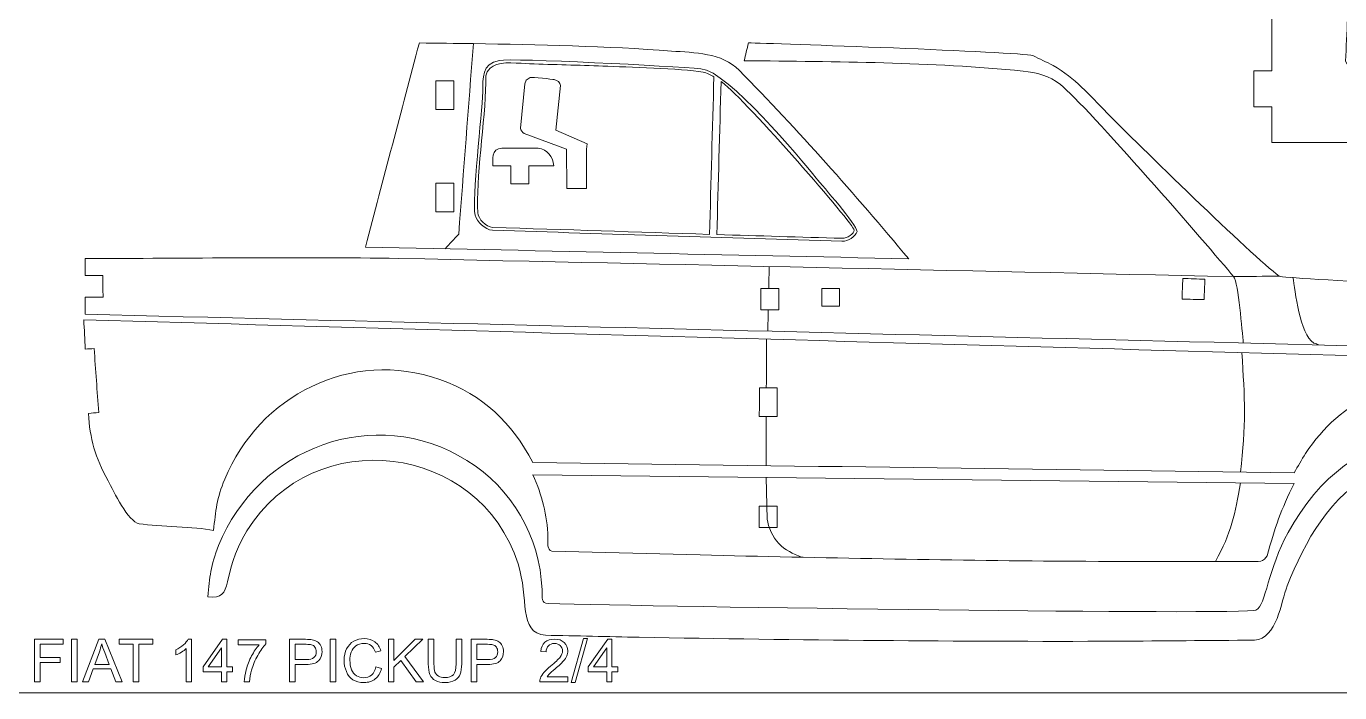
# Model space of a CAD drawing. Header units: centimetres. Extents: x 23.4 to 81.4, y 23.1 to 61.1.
# Drawn here: x 52.49 to 71.22, y 23.09 to 32.59 of the extents above; entities that cross this region are included whole.
import ezdxf

# ---------------------------------------------------------------- set-up
doc = ezdxf.new("R2010")
doc.units = ezdxf.units.CM
doc.header["$MEASUREMENT"] = 0
doc.layers.add('Camada 1', color=7, linetype='Continuous')

msp = doc.modelspace()

# ---------------------------------------------------------------- linework, layer by layer
at = {"layer": 'Camada 1', "color": 114, "lineweight": 9}
for points, knots in [([(71.43126, 34.84797), (71.51615, 34.84398), (71.60105, 34.84), (71.68594, 34.836), (71.68594, 34.836), (71.67956, 34.70018), (71.67317, 34.56434), (71.66679, 34.42851), (71.66679, 34.42851), (71.58189, 34.43251), (71.49701, 34.43649), (71.41211, 34.44048), (71.41211, 34.44048), (71.39126, 33.99703), (71.37042, 33.55359), (71.34958, 33.11014), (71.34958, 33.11014), (71.43447, 33.10615), (71.51937, 33.10216), (71.60425, 33.09817), (71.60425, 33.09817), (71.59787, 32.96235), (71.59149, 32.82651), (71.5851, 32.69068), (71.5851, 32.69068), (71.50021, 32.69468), (71.41531, 32.69866), (71.33042, 32.70265), (71.33042, 32.70265), (71.32092, 32.50056), (71.31143, 32.29848), (71.30192, 32.0964), (71.30192, 32.0964), (71.35596, 32.01322), (71.40999, 31.93004), (71.46402, 31.84687), (71.46402, 31.84687), (71.64021, 31.7918), (71.81639, 31.73674), (71.99258, 31.68167), (71.99258, 31.68167), (72.01784, 31.76282), (72.0431, 31.84397), (72.06836, 31.92512), (72.06836, 31.92512), (72.19819, 31.8847), (72.32803, 31.84428), (72.45786, 31.80386), (72.45786, 31.80386), (72.4326, 31.72272), (72.40733, 31.64157), (72.38208, 31.56042), (72.38208, 31.56042), (72.55735, 31.50586), (72.73263, 31.4513), (72.9079, 31.39674), (72.9079, 31.39674), (72.93316, 31.47789), (72.95842, 31.55903), (72.98369, 31.64018), (72.98369, 31.64018), (73.11352, 31.59976), (73.24335, 31.55934), (73.37318, 31.51892), (73.37318, 31.51892), (73.34793, 31.43777), (73.32266, 31.35664), (73.2974, 31.27549), (73.2974, 31.27549), (73.43816, 31.23094), (73.57891, 31.18638), (73.71966, 31.14183), (73.71966, 31.14183), (73.69836, 31.07368), (73.67117, 31.00886), (73.67117, 30.93723), (73.67117, 30.93723), (72.5308, 30.93727), (71.39043, 30.9373), (70.25005, 30.93734), (70.25005, 30.93734), (70.25005, 31.10731), (70.25006, 31.27728), (70.25006, 31.44726), (70.25006, 31.44726), (70.16507, 31.44726), (70.0801, 31.44727), (69.99511, 31.44727), (69.99511, 31.44727), (69.99512, 31.61724), (69.99512, 31.78721), (69.99513, 31.95719), (69.99513, 31.95719), (70.08011, 31.95719), (70.16509, 31.95718), (70.25008, 31.95718), (70.25008, 31.95718), (70.25011, 32.67825), (70.25013, 33.39932), (70.25015, 34.12039), (70.25015, 34.12039), (70.16516, 34.12039), (70.08018, 34.1204), (69.99519, 34.1204), (69.99519, 34.1204), (69.9952, 34.29037), (69.9952, 34.46034), (69.99521, 34.63032), (69.99521, 34.63032), (70.08019, 34.63032), (70.16517, 34.63031), (70.25016, 34.63031), (70.25016, 34.63031), (70.25017, 34.80028), (70.25017, 34.97026), (70.25018, 35.14024), (70.25018, 35.14024), (70.64845, 35.14023), (71.04673, 35.14021), (71.445, 35.1402), (71.445, 35.1402), (71.44042, 35.04279), (71.43584, 34.94538), (71.43126, 34.84797)], [0, 0, 0, 0, 0.03125, 0.03125, 0.03125, 0.03125, 0.0625, 0.0625, 0.0625, 0.0625, 0.09375, 0.09375, 0.09375, 0.09375, 0.125, 0.125, 0.125, 0.125, 0.15625, 0.15625, 0.15625, 0.15625, 0.1875, 0.1875, 0.1875, 0.1875, 0.21875, 0.21875, 0.21875, 0.21875, 0.25, 0.25, 0.25, 0.25, 0.28125, 0.28125, 0.28125, 0.28125, 0.3125, 0.3125, 0.3125, 0.3125, 0.34375, 0.34375, 0.34375, 0.34375, 0.375, 0.375, 0.375, 0.375, 0.40625, 0.40625, 0.40625, 0.40625, 0.4375, 0.4375, 0.4375, 0.4375, 0.46875, 0.46875, 0.46875, 0.46875, 0.5, 0.5, 0.5, 0.5, 0.53125, 0.53125, 0.53125, 0.53125, 0.5625, 0.5625, 0.5625, 0.5625, 0.59375, 0.59375, 0.59375, 0.59375, 0.625, 0.625, 0.625, 0.625, 0.65625, 0.65625, 0.65625, 0.65625, 0.6875, 0.6875, 0.6875, 0.6875, 0.71875, 0.71875, 0.71875, 0.71875, 0.75, 0.75, 0.75, 0.75, 0.78125, 0.78125, 0.78125, 0.78125, 0.8125, 0.8125, 0.8125, 0.8125, 0.84375, 0.84375, 0.84375, 0.84375, 0.875, 0.875, 0.875, 0.875, 0.90625, 0.90625, 0.90625, 0.90625, 0.9375, 0.9375, 0.9375, 0.9375, 1, 1, 1, 1]), ([(53.33026, 29.03982), (53.33024, 29.12119), (53.33021, 29.20254), (53.33018, 29.2839), (53.33018, 29.2839), (54.77373, 29.28517), (56.37628, 29.30873), (57.8001, 29.28552), (57.8001, 29.28552), (61.76885, 29.19899), (65.7376, 29.11245), (69.70635, 29.02592), (69.70635, 29.02592), (69.33696, 29.46811), (67.62833, 31.44201), (67.2354, 31.76459), (67.2354, 31.76459), (67.08745, 31.88605), (66.8914, 31.93705), (66.70447, 31.95575), (66.70447, 31.95575), (65.3906, 32.0872), (64.04513, 32.08738), (62.72928, 32.10389), (62.72928, 32.10389), (62.74852, 32.18826), (62.76776, 32.27263), (62.78699, 32.35699), (62.78699, 32.35699), (63.10293, 32.35181), (66.63591, 32.23097), (66.84354, 32.176), (66.84354, 32.176), (66.93963, 32.12934), (67.0357, 32.08269), (67.13179, 32.03603), (67.13179, 32.03603), (67.45668, 31.84876), (67.63665, 31.62814), (67.90357, 31.35706), (67.90357, 31.35706), (68.318, 30.93615), (69.96982, 29.32074), (70.354, 29.03261), (70.354, 29.03261), (70.40513, 28.99426), (73.78801, 28.84244), (74.42478, 28.80698), (74.42478, 28.80698), (74.64291, 28.79484), (75.53873, 28.7097), (75.67893, 28.54533), (75.67893, 28.54533), (75.79036, 28.41468), (75.7318, 28.09857), (75.72579, 27.93265), (75.72579, 27.93265), (68.26068, 28.11836), (60.79557, 28.30406), (53.33046, 28.48978), (53.33046, 28.48978), (53.33043, 28.57114), (53.33041, 28.6525), (53.33038, 28.73386), (53.33038, 28.73386), (53.41537, 28.73389), (53.50035, 28.73392), (53.58534, 28.73395), (53.58534, 28.73395), (53.58531, 28.83594), (53.58527, 28.93792), (53.58524, 29.03991), (53.58524, 29.03991), (53.50025, 29.03989), (53.41525, 29.03985), (53.33026, 29.03982)], [0, 0, 0, 0, 0.05, 0.05, 0.05, 0.05, 0.1, 0.1, 0.1, 0.1, 0.15, 0.15, 0.15, 0.15, 0.2, 0.2, 0.2, 0.2, 0.25, 0.25, 0.25, 0.25, 0.3, 0.3, 0.3, 0.3, 0.35, 0.35, 0.35, 0.35, 0.4, 0.4, 0.4, 0.4, 0.45, 0.45, 0.45, 0.45, 0.5, 0.5, 0.5, 0.5, 0.55, 0.55, 0.55, 0.55, 0.6, 0.6, 0.6, 0.6, 0.65, 0.65, 0.65, 0.65, 0.7, 0.7, 0.7, 0.7, 0.75, 0.75, 0.75, 0.75, 0.8, 0.8, 0.8, 0.8, 0.85, 0.85, 0.85, 0.85, 0.9, 0.9, 0.9, 0.9, 1, 1, 1, 1]), ([(58.86676, 32.34663), (59.78613, 32.33314), (60.77455, 32.31031), (61.6892, 32.24122), (61.6892, 32.24122), (62.02001, 32.21624), (62.40646, 32.21897), (62.65527, 31.96947), (62.65527, 31.96947), (63.49795, 31.11149), (64.30267, 30.20208), (65.07317, 29.27993), (65.07317, 29.27993), (62.4907, 29.33595), (59.90824, 29.39196), (57.32578, 29.44797), (57.32578, 29.44797), (57.58253, 30.41765), (57.83927, 31.38732), (58.09602, 32.35699), (58.09602, 32.35699), (58.35293, 32.35354), (58.60985, 32.35008), (58.86676, 32.34663)], [0, 0, 0, 0, 0.14285714, 0.14285714, 0.14285714, 0.14285714, 0.28571429, 0.28571429, 0.28571429, 0.28571429, 0.42857143, 0.42857143, 0.42857143, 0.42857143, 0.57142857, 0.57142857, 0.57142857, 0.57142857, 0.71428571, 0.71428571, 0.71428571, 0.71428571, 1, 1, 1, 1]), ([(60.71397, 32.02785), (61.06558, 32.00917), (61.81649, 31.99566), (62.14377, 31.94119), (62.14377, 31.94119), (62.19504, 31.92815), (62.25005, 31.89972), (62.29614, 31.87404), (62.29614, 31.87404), (62.27516, 31.1253), (62.25418, 30.37655), (62.2332, 29.62781), (62.2332, 29.62781), (61.20221, 29.66122), (60.17122, 29.69464), (59.14024, 29.72805), (59.14024, 29.72805), (59.04705, 29.73727), (58.93542, 29.84308), (58.92893, 29.93793), (58.92893, 29.93793), (58.89846, 30.38336), (59.03569, 31.27068), (59.04437, 31.7815), (59.04437, 31.7815), (59.04626, 31.89243), (59.02652, 31.94961), (59.14618, 32.02513), (59.14618, 32.02513), (59.26939, 32.10289), (59.5304, 32.06277), (59.66727, 32.0595), (59.66727, 32.0595), (60.01616, 32.04895), (60.36507, 32.0384), (60.71397, 32.02785)], [0, 0, 0, 0, 0.1, 0.1, 0.1, 0.1, 0.2, 0.2, 0.2, 0.2, 0.3, 0.3, 0.3, 0.3, 0.4, 0.4, 0.4, 0.4, 0.5, 0.5, 0.5, 0.5, 0.6, 0.6, 0.6, 0.6, 0.7, 0.7, 0.7, 0.7, 0.8, 0.8, 0.8, 0.8, 1, 1, 1, 1]), ([(62.4138, 31.79648), (62.76839, 31.52349), (64.29124, 29.77242), (64.2961, 29.68848), (64.2961, 29.68848), (64.29908, 29.63696), (64.19519, 29.57154), (64.12313, 29.57214), (64.12313, 29.57214), (63.52782, 29.58968), (62.9325, 29.60721), (62.33718, 29.62474), (62.33718, 29.62474), (62.35757, 30.35249), (62.37796, 31.08022), (62.39835, 31.80797), (62.39835, 31.80797), (62.4035, 31.80414), (62.40865, 31.80031), (62.4138, 31.79648)], [0, 0, 0, 0, 0.16666667, 0.16666667, 0.16666667, 0.16666667, 0.33333333, 0.33333333, 0.33333333, 0.33333333, 0.5, 0.5, 0.5, 0.5, 0.66666667, 0.66666667, 0.66666667, 0.66666667, 1, 1, 1, 1]), ([(74.00019, 27.04213), (73.67344, 27.2891), (73.36721, 27.46647), (72.95182, 27.52214), (72.95182, 27.52214), (72.03605, 27.64486), (71.2362, 27.26873), (70.73057, 26.50426), (70.73057, 26.50426), (70.67662, 26.41273), (70.62267, 26.32121), (70.56871, 26.22968), (70.56871, 26.22968), (66.95089, 26.27864), (63.33306, 26.32759), (59.71522, 26.37656), (59.71522, 26.37656), (59.40506, 26.94975), (59.01493, 27.33674), (58.38954, 27.55836), (58.38954, 27.55836), (57.12501, 28.00647), (55.80843, 27.32629), (55.32055, 26.13747), (55.32055, 26.13747), (55.21036, 25.86899), (55.19, 25.68589), (55.16258, 25.40626), (55.16258, 25.40626), (54.88299, 25.46748), (54.40366, 25.45373), (54.10089, 25.50392), (54.10089, 25.50392), (53.94323, 25.53006), (53.74068, 25.96408), (53.65696, 26.11659), (53.65696, 26.11659), (53.4741, 26.44966), (53.39656, 26.71527), (53.37845, 27.07669), (53.37845, 27.07669), (53.42686, 27.08023), (53.47528, 27.08377), (53.5237, 27.0873), (53.5237, 27.0873), (53.50199, 27.39182), (53.48028, 27.69634), (53.45857, 28.00086), (53.45857, 28.00086), (53.41656, 27.99796), (53.37455, 27.99505), (53.33254, 27.99216), (53.33254, 27.99216), (53.32556, 28.13145), (53.31857, 28.27074), (53.31159, 28.41003), (53.31159, 28.41003), (60.7757, 28.19884), (68.23982, 27.98764), (75.70392, 27.77646), (75.70392, 27.77646), (75.69267, 27.49353), (75.68905, 26.82384), (75.65274, 26.58582), (75.65274, 26.58582), (75.62986, 26.43586), (75.51833, 25.86789), (75.44178, 25.74834), (75.44178, 25.74834), (75.26104, 25.52844), (75.08029, 25.30856), (74.89955, 25.08867), (74.89955, 25.08867), (74.81723, 25.08892), (74.7349, 25.08918), (74.65259, 25.08943), (74.65259, 25.08943), (74.67766, 25.47978), (74.733, 25.74256), (74.62123, 26.09562), (74.62123, 26.09562), (74.49775, 26.48566), (74.28429, 26.75832), (74.00019, 27.04213)], [0, 0, 0, 0, 0.04545455, 0.04545455, 0.04545455, 0.04545455, 0.09090909, 0.09090909, 0.09090909, 0.09090909, 0.13636364, 0.13636364, 0.13636364, 0.13636364, 0.18181818, 0.18181818, 0.18181818, 0.18181818, 0.22727273, 0.22727273, 0.22727273, 0.22727273, 0.27272727, 0.27272727, 0.27272727, 0.27272727, 0.31818182, 0.31818182, 0.31818182, 0.31818182, 0.36363636, 0.36363636, 0.36363636, 0.36363636, 0.40909091, 0.40909091, 0.40909091, 0.40909091, 0.45454545, 0.45454545, 0.45454545, 0.45454545, 0.5, 0.5, 0.5, 0.5, 0.54545455, 0.54545455, 0.54545455, 0.54545455, 0.59090909, 0.59090909, 0.59090909, 0.59090909, 0.63636364, 0.63636364, 0.63636364, 0.63636364, 0.68181818, 0.68181818, 0.68181818, 0.68181818, 0.72727273, 0.72727273, 0.72727273, 0.72727273, 0.77272727, 0.77272727, 0.77272727, 0.77272727, 0.81818182, 0.81818182, 0.81818182, 0.81818182, 0.86363636, 0.86363636, 0.86363636, 0.86363636, 0.90909091, 0.90909091, 0.90909091, 0.90909091, 1, 1, 1, 1]), ([(72.43538, 26.41308), (72.192, 26.37601), (71.96727, 26.34864), (71.73026, 26.2344), (71.73026, 26.2344), (71.08407, 25.92293), (70.72192, 25.24911), (70.47107, 24.61701), (70.47107, 24.61701), (70.38031, 24.38831), (70.32835, 23.86781), (70.00349, 23.84367), (70.00349, 23.84367), (69.35276, 23.83855), (68.70203, 23.83344), (68.0513, 23.82832), (68.0513, 23.82832), (65.78332, 23.82063), (63.50004, 23.84479), (61.23234, 23.88492), (61.23234, 23.88492), (60.78583, 23.89468), (60.33933, 23.90445), (59.89282, 23.91421), (59.89282, 23.91421), (59.50324, 23.94729), (59.66128, 24.44309), (59.50406, 24.93113), (59.50406, 24.93113), (58.9482, 26.65658), (56.59295, 26.94408), (55.63843, 25.40274), (55.63843, 25.40274), (55.24022, 24.75971), (55.48455, 24.41361), (55.08028, 24.46068), (55.08028, 24.46068), (55.10613, 24.7421), (55.1179, 24.90551), (55.23381, 25.19297), (55.23381, 25.19297), (55.79688, 26.5894), (57.453, 27.22258), (58.7751, 26.40496), (58.7751, 26.40496), (59.41516, 26.00913), (59.81499, 25.31916), (59.84508, 24.56438), (59.84508, 24.56438), (59.85015, 24.43726), (59.82693, 24.37036), (59.93618, 24.36616), (59.93618, 24.36616), (61.48391, 24.32091), (69.86778, 24.20063), (70.02475, 24.27162), (70.02475, 24.27162), (70.16589, 24.33545), (70.19967, 24.87119), (70.48391, 25.37837), (70.48391, 25.37837), (70.92927, 26.17304), (71.52028, 26.68274), (72.47951, 26.70306), (72.47951, 26.70306), (73.43263, 26.72325), (74.26003, 26.15067), (74.53791, 25.26906), (74.53791, 25.26906), (74.56176, 25.16635), (74.58564, 25.06363), (74.6095, 24.96092), (74.6095, 24.96092), (74.59814, 24.72825), (74.58678, 24.49557), (74.57542, 24.2629), (74.57542, 24.2629), (74.57521, 24.26238), (74.39918, 23.98513), (74.3588, 24.15627), (74.3588, 24.15627), (74.33438, 24.25972), (74.36521, 24.42209), (74.37137, 24.52388), (74.37137, 24.52388), (74.42847, 25.46771), (73.70509, 26.31043), (72.83111, 26.40208), (72.83111, 26.40208), (72.6992, 26.40575), (72.56729, 26.40941), (72.43538, 26.41308)], [0, 0, 0, 0, 0.04166667, 0.04166667, 0.04166667, 0.04166667, 0.08333333, 0.08333333, 0.08333333, 0.08333333, 0.125, 0.125, 0.125, 0.125, 0.16666667, 0.16666667, 0.16666667, 0.16666667, 0.20833333, 0.20833333, 0.20833333, 0.20833333, 0.25, 0.25, 0.25, 0.25, 0.29166667, 0.29166667, 0.29166667, 0.29166667, 0.33333333, 0.33333333, 0.33333333, 0.33333333, 0.375, 0.375, 0.375, 0.375, 0.41666667, 0.41666667, 0.41666667, 0.41666667, 0.45833333, 0.45833333, 0.45833333, 0.45833333, 0.5, 0.5, 0.5, 0.5, 0.54166667, 0.54166667, 0.54166667, 0.54166667, 0.58333333, 0.58333333, 0.58333333, 0.58333333, 0.625, 0.625, 0.625, 0.625, 0.66666667, 0.66666667, 0.66666667, 0.66666667, 0.70833333, 0.70833333, 0.70833333, 0.70833333, 0.75, 0.75, 0.75, 0.75, 0.79166667, 0.79166667, 0.79166667, 0.79166667, 0.83333333, 0.83333333, 0.83333333, 0.83333333, 0.875, 0.875, 0.875, 0.875, 0.91666667, 0.91666667, 0.91666667, 0.91666667, 1, 1, 1, 1]), ([(70.18514, 25.04566), (70.16587, 25.01355), (70.1273, 24.97501), (70.09459, 24.96861), (70.09459, 24.96861), (70.04428, 24.95876), (67.39381, 24.96801), (67.32107, 24.96856), (67.32107, 24.96856), (65.58281, 24.98171), (63.83897, 25.01748), (62.10046, 25.05801), (62.10046, 25.05801), (62.10046, 25.05801), (59.98305, 25.11187), (59.98305, 25.11187), (59.98305, 25.11187), (59.9116, 25.12901), (59.93161, 25.23462), (59.92902, 25.30658), (59.92902, 25.30658), (59.91714, 25.63762), (59.8473, 25.90158), (59.71522, 26.20199), (59.71522, 26.20199), (59.71522, 26.20199), (70.57073, 26.07855), (70.57073, 26.07855), (70.57073, 26.07855), (70.38395, 25.70886), (70.29231, 25.44443), (70.18514, 25.04566)], [0, 0, 0, 0, 0.11111111, 0.11111111, 0.11111111, 0.11111111, 0.22222222, 0.22222222, 0.22222222, 0.22222222, 0.33333333, 0.33333333, 0.33333333, 0.33333333, 0.44444444, 0.44444444, 0.44444444, 0.44444444, 0.55555556, 0.55555556, 0.55555556, 0.55555556, 0.66666667, 0.66666667, 0.66666667, 0.66666667, 0.77777778, 0.77777778, 0.77777778, 0.77777778, 1, 1, 1, 1])]:
    msp.add_open_spline(points, degree=3, knots=knots, dxfattribs=at)
at = {"layer": 'Camada 1', "color": 140, "lineweight": 9}
for points, knots in [([(58.46318, 29.42331), (58.5278, 29.49184), (58.5924, 29.56037), (58.65701, 29.6289), (58.65701, 29.6289), (58.72692, 30.53481), (58.79685, 31.44072), (58.86676, 32.34663)], [0, 0, 0, 0, 0.33333333, 0.33333333, 0.33333333, 0.33333333, 1, 1, 1, 1]), ([(64.33638, 29.67008), (64.33555, 29.76529), (63.84731, 30.31642), (63.75593, 30.42848), (63.75593, 30.42848), (63.51817, 30.72007), (62.49886, 31.95342), (62.11055, 31.98905), (62.11055, 31.98905), (61.70523, 32.02625), (59.42297, 32.1421), (59.23777, 32.10807), (59.23777, 32.10807), (58.97982, 32.06067), (59.00466, 31.85578), (58.99979, 31.65806), (58.99979, 31.65806), (58.99194, 31.33932), (58.83838, 30.11758), (58.89236, 29.90049), (58.89236, 29.90049), (58.91575, 29.80641), (59.02928, 29.69671), (59.13901, 29.68646), (59.13901, 29.68646), (60.79997, 29.63449), (62.46093, 29.58253), (64.1219, 29.53056), (64.1219, 29.53056), (64.21501, 29.53031), (64.30539, 29.59131), (64.33638, 29.67008)], [0, 0, 0, 0, 0.11111111, 0.11111111, 0.11111111, 0.11111111, 0.22222222, 0.22222222, 0.22222222, 0.22222222, 0.33333333, 0.33333333, 0.33333333, 0.33333333, 0.44444444, 0.44444444, 0.44444444, 0.44444444, 0.55555556, 0.55555556, 0.55555556, 0.55555556, 0.66666667, 0.66666667, 0.66666667, 0.66666667, 0.77777778, 0.77777778, 0.77777778, 0.77777778, 1, 1, 1, 1]), ([(70.354, 29.03261), (70.13812, 29.03037), (69.92223, 29.02815), (69.70635, 29.02592), (69.70635, 29.02592), (69.77724, 28.93528), (69.82606, 28.24518), (69.8437, 28.07898)], [0, 0, 0, 0, 0.33333333, 0.33333333, 0.33333333, 0.33333333, 1, 1, 1, 1]), ([(70.55148, 29.01897), (70.58144, 28.8199), (70.64993, 28.21175), (70.84937, 28.07898), (70.84937, 28.07898), (70.87354, 28.07003), (70.89769, 28.0611), (70.92185, 28.05215)], [0, 0, 0, 0, 0.33333333, 0.33333333, 0.33333333, 0.33333333, 1, 1, 1, 1]), ([(63.54641, 25.02904), (63.42342, 25.07545), (63.31435, 25.12299), (63.2194, 25.2224), (63.2194, 25.2224), (63.13387, 25.31192), (63.0713, 25.44815), (63.05563, 25.56962), (63.05563, 25.56962), (63.05563, 25.56962), (63.03992, 26.16419), (63.03992, 26.16419)], [0, 0, 0, 0, 0.25, 0.25, 0.25, 0.25, 0.5, 0.5, 0.5, 0.5, 1, 1, 1, 1])]:
    msp.add_open_spline(points, degree=3, knots=knots, dxfattribs=at)
at = {"layer": 'Camada 1', "color": 2, "lineweight": 9}
for points, knots in [([(59.62108, 31.82543), (59.62108, 31.82543), (59.60207, 31.77617), (59.60207, 31.77617), (59.60207, 31.77617), (59.60207, 31.77617), (59.53771, 31.14102), (59.53771, 31.14102), (59.53771, 31.14102), (59.54123, 31.11238), (59.56393, 31.08001), (59.58966, 31.06725), (59.58966, 31.06725), (59.58966, 31.06725), (60.19627, 30.84146), (60.19627, 30.84146), (60.19627, 30.84146), (60.19627, 30.84146), (60.19823, 30.28047), (60.19823, 30.28047), (60.19823, 30.28047), (60.19823, 30.28047), (60.48046, 30.28146), (60.48046, 30.28146), (60.48046, 30.28146), (60.48046, 30.28146), (60.47848, 30.84245), (60.47848, 30.84245), (60.47848, 30.84245), (60.47848, 30.84245), (60.48643, 30.91683), (60.48643, 30.91683), (60.48643, 30.91683), (60.48643, 30.91683), (60.04417, 31.11345), (60.04417, 31.11345), (60.04417, 31.11345), (60.04417, 31.11345), (60.10853, 31.74861), (60.10853, 31.74861), (60.10853, 31.74861), (60.10291, 31.79423), (60.06577, 31.82606), (60.0186, 31.83424), (60.0186, 31.83424), (59.9916, 31.83892), (59.70939, 31.87339), (59.6747, 31.86318), (59.6747, 31.86318), (59.6747, 31.86318), (59.62108, 31.82543), (59.62108, 31.82543)], [0, 0, 0, 0, 0.07142857, 0.07142857, 0.07142857, 0.07142857, 0.14285714, 0.14285714, 0.14285714, 0.14285714, 0.21428571, 0.21428571, 0.21428571, 0.21428571, 0.28571429, 0.28571429, 0.28571429, 0.28571429, 0.35714286, 0.35714286, 0.35714286, 0.35714286, 0.42857143, 0.42857143, 0.42857143, 0.42857143, 0.5, 0.5, 0.5, 0.5, 0.57142857, 0.57142857, 0.57142857, 0.57142857, 0.64285714, 0.64285714, 0.64285714, 0.64285714, 0.71428571, 0.71428571, 0.71428571, 0.71428571, 0.78571429, 0.78571429, 0.78571429, 0.78571429, 0.85714286, 0.85714286, 0.85714286, 0.85714286, 1, 1, 1, 1]), ([(59.65508, 30.603), (59.65508, 30.603), (59.65503, 30.34814), (59.65503, 30.34814), (59.65503, 30.34814), (59.65503, 30.34814), (59.40003, 30.34815), (59.40003, 30.34815), (59.40003, 30.34815), (59.40003, 30.34815), (59.40003, 30.60314), (59.40003, 30.60314), (59.40003, 30.60314), (59.40003, 30.60314), (59.14504, 30.60314), (59.14504, 30.60314), (59.14504, 30.60314), (59.14504, 30.6829), (59.11649, 30.85304), (59.27254, 30.85814), (59.27254, 30.85814), (59.27254, 30.85814), (59.79037, 30.85596), (59.79037, 30.85596), (59.79037, 30.85596), (59.91951, 30.83897), (60.00388, 30.738), (60.01207, 30.603), (60.01207, 30.603), (60.01207, 30.603), (59.65508, 30.603), (59.65508, 30.603)], [0, 0, 0, 0, 0.11111111, 0.11111111, 0.11111111, 0.11111111, 0.22222222, 0.22222222, 0.22222222, 0.22222222, 0.33333333, 0.33333333, 0.33333333, 0.33333333, 0.44444444, 0.44444444, 0.44444444, 0.44444444, 0.55555556, 0.55555556, 0.55555556, 0.55555556, 0.66666667, 0.66666667, 0.66666667, 0.66666667, 0.77777778, 0.77777778, 0.77777778, 0.77777778, 1, 1, 1, 1])]:
    msp.add_open_spline(points, degree=3, knots=knots, dxfattribs=at)
at = {"layer": 'Camada 1', "lineweight": 9}
for points in [[(58.58619, 31.81544), (58.58625, 31.67946), (58.58632, 31.54348), (58.58639, 31.4075), (58.58639, 31.4075), (58.5014, 31.40745), (58.41641, 31.40742), (58.33142, 31.40737), (58.33142, 31.40737), (58.33136, 31.54335), (58.3313, 31.67933), (58.33123, 31.81531), (58.33123, 31.81531), (58.41622, 31.81535), (58.5012, 31.81539), (58.58619, 31.81544)], [(58.33192, 30.35888), (58.4169, 30.35891), (58.50189, 30.35896), (58.58688, 30.35899), (58.58688, 30.35899), (58.58694, 30.22301), (58.58701, 30.08703), (58.58707, 29.95105), (58.58707, 29.95105), (58.50208, 29.95102), (58.4171, 29.95097), (58.33211, 29.95094), (58.33211, 29.95094), (58.33205, 30.08692), (58.33198, 30.2229), (58.33192, 30.35888)], [(62.96598, 28.55227), (62.96594, 28.65424), (62.9659, 28.75621), (62.96586, 28.85817), (62.96586, 28.85817), (63.05084, 28.8582), (63.13583, 28.85824), (63.22081, 28.85826), (63.22081, 28.85826), (63.22084, 28.7563), (63.22088, 28.65433), (63.22092, 28.55236), (63.22092, 28.55236), (63.13594, 28.55233), (63.05096, 28.5523), (62.96598, 28.55227)], [(64.08771, 28.85858), (64.00272, 28.85854), (63.91772, 28.85851), (63.83274, 28.85848), (63.83274, 28.85848), (63.83277, 28.77349), (63.8328, 28.6885), (63.83284, 28.60351), (63.83284, 28.60351), (63.91782, 28.60354), (64.00282, 28.60358), (64.08781, 28.6036), (64.08781, 28.6036), (64.08777, 28.68859), (64.08775, 28.77359), (64.08771, 28.85858)], [(68.9816, 28.99937), (69.08653, 28.9959), (69.19145, 28.99242), (69.29638, 28.98895), (69.29638, 28.98895), (69.29261, 28.89197), (69.28883, 28.79501), (69.28506, 28.69803), (69.28506, 28.69803), (69.18021, 28.70071), (69.07536, 28.70339), (68.97051, 28.70607), (68.97051, 28.70607), (68.97421, 28.80384), (68.9779, 28.90161), (68.9816, 28.99937)], [(63.19976, 27.43862), (63.19935, 27.30264), (63.19893, 27.16666), (63.19851, 27.03068), (63.19851, 27.03068), (63.11346, 27.03094), (63.02842, 27.0312), (62.94337, 27.03146), (62.94337, 27.03146), (62.94378, 27.16744), (62.94421, 27.30342), (62.94462, 27.4394), (62.94462, 27.4394), (63.02967, 27.43914), (63.11471, 27.43888), (63.19976, 27.43862)], [(62.94146, 25.7547), (62.94146, 25.7547), (63.19664, 25.75449), (63.19664, 25.75449), (63.19664, 25.75449), (63.19664, 25.75449), (63.19638, 25.44847), (63.19638, 25.44847), (63.19638, 25.44847), (63.19638, 25.44847), (62.9412, 25.4487), (62.9412, 25.4487), (62.9412, 25.4487), (62.9412, 25.4487), (62.94146, 25.7547), (62.94146, 25.7547)]]:
    msp.add_open_spline(points, degree=3, knots=[0, 0, 0, 0, 0.2, 0.2, 0.2, 0.2, 0.4, 0.4, 0.4, 0.4, 0.6, 0.6, 0.6, 0.6, 1, 1, 1, 1], dxfattribs=at)
at = {"layer": 'Camada 1', "color": 140, "lineweight": 9}
for points in [[(63.08478, 29.17029), (63.08251, 29.06626), (63.08024, 28.96224), (63.07797, 28.85821)], [(63.0713, 28.55231), (63.06908, 28.45075), (63.06688, 28.34918), (63.06466, 28.24762)], [(63.04541, 28.13462), (63.0447, 27.90278), (63.04399, 27.67094), (63.04328, 27.4391)], [(69.82263, 27.94286), (69.86735, 27.29511), (69.88541, 26.89671), (69.80364, 26.24003)], [(63.04203, 27.03116), (63.04132, 26.79785), (63.04061, 26.56455), (63.0399, 26.33125)], [(69.80551, 26.08726), (69.7272, 25.63565), (69.67469, 25.37788), (69.44728, 24.96445)]]:
    msp.add_open_spline(points, degree=3, dxfattribs=at)
at = {"layer": 'Camada 1', "color": 240, "lineweight": 9}
for points, knots in [([(52.6106, 23.24947), (52.6106, 23.24947), (52.6106, 23.85569), (52.6106, 23.85569), (52.6106, 23.85569), (52.6106, 23.85569), (53.01954, 23.85569), (53.01954, 23.85569), (53.01954, 23.85569), (53.01954, 23.85569), (53.01954, 23.78457), (53.01954, 23.78457), (53.01954, 23.78457), (53.01954, 23.78457), (52.69103, 23.78457), (52.69103, 23.78457), (52.69103, 23.78457), (52.69103, 23.78457), (52.69103, 23.59576), (52.69103, 23.59576), (52.69103, 23.59576), (52.69103, 23.59576), (52.97551, 23.59576), (52.97551, 23.59576), (52.97551, 23.59576), (52.97551, 23.59576), (52.97551, 23.52464), (52.97551, 23.52464), (52.97551, 23.52464), (52.97551, 23.52464), (52.69103, 23.52464), (52.69103, 23.52464), (52.69103, 23.52464), (52.69103, 23.52464), (52.69103, 23.24947), (52.69103, 23.24947), (52.69103, 23.24947), (52.69103, 23.24947), (52.6106, 23.24947), (52.6106, 23.24947)], [0, 0, 0, 0, 0.09090909, 0.09090909, 0.09090909, 0.09090909, 0.18181818, 0.18181818, 0.18181818, 0.18181818, 0.27272727, 0.27272727, 0.27272727, 0.27272727, 0.36363636, 0.36363636, 0.36363636, 0.36363636, 0.45454545, 0.45454545, 0.45454545, 0.45454545, 0.54545455, 0.54545455, 0.54545455, 0.54545455, 0.63636364, 0.63636364, 0.63636364, 0.63636364, 0.72727273, 0.72727273, 0.72727273, 0.72727273, 0.81818182, 0.81818182, 0.81818182, 0.81818182, 1, 1, 1, 1]), ([(53.13708, 23.24947), (53.13708, 23.24947), (53.13708, 23.85569), (53.13708, 23.85569), (53.13708, 23.85569), (53.13708, 23.85569), (53.21751, 23.85569), (53.21751, 23.85569), (53.21751, 23.85569), (53.21751, 23.85569), (53.21751, 23.24947), (53.21751, 23.24947), (53.21751, 23.24947), (53.21751, 23.24947), (53.13708, 23.24947), (53.13708, 23.24947)], [0, 0, 0, 0, 0.2, 0.2, 0.2, 0.2, 0.4, 0.4, 0.4, 0.4, 0.6, 0.6, 0.6, 0.6, 1, 1, 1, 1]), ([(53.2923, 23.24947), (53.2923, 23.24947), (53.52485, 23.85569), (53.52485, 23.85569), (53.52485, 23.85569), (53.52485, 23.85569), (53.61305, 23.85569), (53.61305, 23.85569), (53.61305, 23.85569), (53.61305, 23.85569), (53.85985, 23.24947), (53.85985, 23.24947), (53.85985, 23.24947), (53.85985, 23.24947), (53.76855, 23.24947), (53.76855, 23.24947), (53.76855, 23.24947), (53.76855, 23.24947), (53.69842, 23.4332), (53.69842, 23.4332), (53.69842, 23.4332), (53.69842, 23.4332), (53.44315, 23.4332), (53.44315, 23.4332), (53.44315, 23.4332), (53.44315, 23.4332), (53.37739, 23.24947), (53.37739, 23.24947), (53.37739, 23.24947), (53.37739, 23.24947), (53.2923, 23.24947), (53.2923, 23.24947)], [0, 0, 0, 0, 0.11111111, 0.11111111, 0.11111111, 0.11111111, 0.22222222, 0.22222222, 0.22222222, 0.22222222, 0.33333333, 0.33333333, 0.33333333, 0.33333333, 0.44444444, 0.44444444, 0.44444444, 0.44444444, 0.55555556, 0.55555556, 0.55555556, 0.55555556, 0.66666667, 0.66666667, 0.66666667, 0.66666667, 0.77777778, 0.77777778, 0.77777778, 0.77777778, 1, 1, 1, 1]), ([(53.46671, 23.49839), (53.46671, 23.49839), (53.6733, 23.49839), (53.6733, 23.49839), (53.6733, 23.49839), (53.6733, 23.49839), (53.61008, 23.66645), (53.61008, 23.66645), (53.61008, 23.66645), (53.59103, 23.71754), (53.57664, 23.75973), (53.56662, 23.79303), (53.56662, 23.79303), (53.5583, 23.75352), (53.54715, 23.71472), (53.53318, 23.67633), (53.53318, 23.67633), (53.53318, 23.67633), (53.46671, 23.49839), (53.46671, 23.49839)], [0, 0, 0, 0, 0.16666667, 0.16666667, 0.16666667, 0.16666667, 0.33333333, 0.33333333, 0.33333333, 0.33333333, 0.5, 0.5, 0.5, 0.5, 0.66666667, 0.66666667, 0.66666667, 0.66666667, 1, 1, 1, 1]), ([(54.01479, 23.24947), (54.01479, 23.24947), (54.01479, 23.78457), (54.01479, 23.78457), (54.01479, 23.78457), (54.01479, 23.78457), (53.81497, 23.78457), (53.81497, 23.78457), (53.81497, 23.78457), (53.81497, 23.78457), (53.81497, 23.85569), (53.81497, 23.85569), (53.81497, 23.85569), (53.81497, 23.85569), (54.29504, 23.85569), (54.29504, 23.85569), (54.29504, 23.85569), (54.29504, 23.85569), (54.29504, 23.78457), (54.29504, 23.78457), (54.29504, 23.78457), (54.29504, 23.78457), (54.09522, 23.78457), (54.09522, 23.78457), (54.09522, 23.78457), (54.09522, 23.78457), (54.09522, 23.24947), (54.09522, 23.24947), (54.09522, 23.24947), (54.09522, 23.24947), (54.01479, 23.24947), (54.01479, 23.24947)], [0, 0, 0, 0, 0.11111111, 0.11111111, 0.11111111, 0.11111111, 0.22222222, 0.22222222, 0.22222222, 0.22222222, 0.33333333, 0.33333333, 0.33333333, 0.33333333, 0.44444444, 0.44444444, 0.44444444, 0.44444444, 0.55555556, 0.55555556, 0.55555556, 0.55555556, 0.66666667, 0.66666667, 0.66666667, 0.66666667, 0.77777778, 0.77777778, 0.77777778, 0.77777778, 1, 1, 1, 1]), ([(54.84762, 23.24947), (54.84762, 23.24947), (54.77311, 23.24947), (54.77311, 23.24947), (54.77311, 23.24947), (54.77311, 23.24947), (54.77311, 23.72389), (54.77311, 23.72389), (54.77311, 23.72389), (54.75519, 23.70667), (54.73163, 23.6896), (54.70256, 23.67252), (54.70256, 23.67252), (54.67349, 23.65545), (54.64724, 23.64261), (54.6241, 23.63414), (54.6241, 23.63414), (54.6241, 23.63414), (54.6241, 23.70611), (54.6241, 23.70611), (54.6241, 23.70611), (54.66573, 23.72558), (54.70214, 23.74929), (54.73332, 23.77723), (54.73332, 23.77723), (54.76451, 23.80503), (54.78666, 23.83198), (54.79964, 23.85823), (54.79964, 23.85823), (54.79964, 23.85823), (54.84762, 23.85823), (54.84762, 23.85823), (54.84762, 23.85823), (54.84762, 23.85823), (54.84762, 23.24947), (54.84762, 23.24947)], [0, 0, 0, 0, 0.1, 0.1, 0.1, 0.1, 0.2, 0.2, 0.2, 0.2, 0.3, 0.3, 0.3, 0.3, 0.4, 0.4, 0.4, 0.4, 0.5, 0.5, 0.5, 0.5, 0.6, 0.6, 0.6, 0.6, 0.7, 0.7, 0.7, 0.7, 0.8, 0.8, 0.8, 0.8, 1, 1, 1, 1]), ([(55.27702, 23.24947), (55.27702, 23.24947), (55.27702, 23.39425), (55.27702, 23.39425), (55.27702, 23.39425), (55.27702, 23.39425), (55.01371, 23.39425), (55.01371, 23.39425), (55.01371, 23.39425), (55.01371, 23.39425), (55.01371, 23.46283), (55.01371, 23.46283), (55.01371, 23.46283), (55.01371, 23.46283), (55.29057, 23.85569), (55.29057, 23.85569), (55.29057, 23.85569), (55.29057, 23.85569), (55.35153, 23.85569), (55.35153, 23.85569), (55.35153, 23.85569), (55.35153, 23.85569), (55.35153, 23.46283), (55.35153, 23.46283), (55.35153, 23.46283), (55.35153, 23.46283), (55.43366, 23.46283), (55.43366, 23.46283), (55.43366, 23.46283), (55.43366, 23.46283), (55.43366, 23.39425), (55.43366, 23.39425), (55.43366, 23.39425), (55.43366, 23.39425), (55.35153, 23.39425), (55.35153, 23.39425), (55.35153, 23.39425), (55.35153, 23.39425), (55.35153, 23.24947), (55.35153, 23.24947), (55.35153, 23.24947), (55.35153, 23.24947), (55.27702, 23.24947), (55.27702, 23.24947)], [0, 0, 0, 0, 0.08333333, 0.08333333, 0.08333333, 0.08333333, 0.16666667, 0.16666667, 0.16666667, 0.16666667, 0.25, 0.25, 0.25, 0.25, 0.33333333, 0.33333333, 0.33333333, 0.33333333, 0.41666667, 0.41666667, 0.41666667, 0.41666667, 0.5, 0.5, 0.5, 0.5, 0.58333333, 0.58333333, 0.58333333, 0.58333333, 0.66666667, 0.66666667, 0.66666667, 0.66666667, 0.75, 0.75, 0.75, 0.75, 0.83333333, 0.83333333, 0.83333333, 0.83333333, 1, 1, 1, 1]), ([(55.51423, 23.77695), (55.51423, 23.77695), (55.51423, 23.84807), (55.51423, 23.84807), (55.51423, 23.84807), (55.51423, 23.84807), (55.90624, 23.84807), (55.90624, 23.84807), (55.90624, 23.84807), (55.90624, 23.84807), (55.90624, 23.79049), (55.90624, 23.79049), (55.90624, 23.79049), (55.86772, 23.74943), (55.82934, 23.69482), (55.79152, 23.62666), (55.79152, 23.62666), (55.75356, 23.5585), (55.72435, 23.48837), (55.70361, 23.41626), (55.70361, 23.41626), (55.68879, 23.3656), (55.67919, 23.30987), (55.6751, 23.24947), (55.6751, 23.24947), (55.6751, 23.24947), (55.5989, 23.24947), (55.5989, 23.24947), (55.5989, 23.24947), (55.59975, 23.29717), (55.60906, 23.35488), (55.62698, 23.42247), (55.62698, 23.42247), (55.6449, 23.49021), (55.67044, 23.5554), (55.70389, 23.61819), (55.70389, 23.61819), (55.73733, 23.68099), (55.77289, 23.73391), (55.81057, 23.77695), (55.81057, 23.77695), (55.81057, 23.77695), (55.51423, 23.77695), (55.51423, 23.77695)], [0, 0, 0, 0, 0.08333333, 0.08333333, 0.08333333, 0.08333333, 0.16666667, 0.16666667, 0.16666667, 0.16666667, 0.25, 0.25, 0.25, 0.25, 0.33333333, 0.33333333, 0.33333333, 0.33333333, 0.41666667, 0.41666667, 0.41666667, 0.41666667, 0.5, 0.5, 0.5, 0.5, 0.58333333, 0.58333333, 0.58333333, 0.58333333, 0.66666667, 0.66666667, 0.66666667, 0.66666667, 0.75, 0.75, 0.75, 0.75, 0.83333333, 0.83333333, 0.83333333, 0.83333333, 1, 1, 1, 1]), ([(56.24575, 23.24947), (56.24575, 23.24947), (56.24575, 23.85569), (56.24575, 23.85569), (56.24575, 23.85569), (56.24575, 23.85569), (56.47464, 23.85569), (56.47464, 23.85569), (56.47464, 23.85569), (56.51485, 23.85569), (56.54562, 23.85371), (56.56692, 23.8499), (56.56692, 23.8499), (56.5967, 23.84496), (56.62168, 23.83551), (56.64185, 23.82168), (56.64185, 23.82168), (56.66203, 23.80771), (56.67826, 23.78823), (56.69054, 23.76326), (56.69054, 23.76326), (56.70281, 23.73828), (56.70888, 23.71076), (56.70888, 23.68071), (56.70888, 23.68071), (56.70888, 23.62934), (56.69251, 23.58574), (56.65963, 23.55018), (56.65963, 23.55018), (56.6269, 23.51448), (56.56749, 23.4967), (56.48169, 23.4967), (56.48169, 23.4967), (56.48169, 23.4967), (56.32619, 23.4967), (56.32619, 23.4967), (56.32619, 23.4967), (56.32619, 23.4967), (56.32619, 23.24947), (56.32619, 23.24947), (56.32619, 23.24947), (56.32619, 23.24947), (56.24575, 23.24947), (56.24575, 23.24947)], [0, 0, 0, 0, 0.08333333, 0.08333333, 0.08333333, 0.08333333, 0.16666667, 0.16666667, 0.16666667, 0.16666667, 0.25, 0.25, 0.25, 0.25, 0.33333333, 0.33333333, 0.33333333, 0.33333333, 0.41666667, 0.41666667, 0.41666667, 0.41666667, 0.5, 0.5, 0.5, 0.5, 0.58333333, 0.58333333, 0.58333333, 0.58333333, 0.66666667, 0.66666667, 0.66666667, 0.66666667, 0.75, 0.75, 0.75, 0.75, 0.83333333, 0.83333333, 0.83333333, 0.83333333, 1, 1, 1, 1]), ([(56.32619, 23.56782), (56.32619, 23.56782), (56.48282, 23.56782), (56.48282, 23.56782), (56.48282, 23.56782), (56.53475, 23.56782), (56.57144, 23.57741), (56.59331, 23.59675), (56.59331, 23.59675), (56.61504, 23.61608), (56.62591, 23.64317), (56.62591, 23.67831), (56.62591, 23.67831), (56.62591, 23.70357), (56.61956, 23.7253), (56.60672, 23.74336), (56.60672, 23.74336), (56.59388, 23.76142), (56.57694, 23.77342), (56.55606, 23.7792), (56.55606, 23.7792), (56.54251, 23.78273), (56.51753, 23.78457), (56.48127, 23.78457), (56.48127, 23.78457), (56.48127, 23.78457), (56.32619, 23.78457), (56.32619, 23.78457), (56.32619, 23.78457), (56.32619, 23.78457), (56.32619, 23.56782), (56.32619, 23.56782)], [0, 0, 0, 0, 0.11111111, 0.11111111, 0.11111111, 0.11111111, 0.22222222, 0.22222222, 0.22222222, 0.22222222, 0.33333333, 0.33333333, 0.33333333, 0.33333333, 0.44444444, 0.44444444, 0.44444444, 0.44444444, 0.55555556, 0.55555556, 0.55555556, 0.55555556, 0.66666667, 0.66666667, 0.66666667, 0.66666667, 0.77777778, 0.77777778, 0.77777778, 0.77777778, 1, 1, 1, 1]), ([(56.82403, 23.24947), (56.82403, 23.24947), (56.82403, 23.85569), (56.82403, 23.85569), (56.82403, 23.85569), (56.82403, 23.85569), (56.90446, 23.85569), (56.90446, 23.85569), (56.90446, 23.85569), (56.90446, 23.85569), (56.90446, 23.24947), (56.90446, 23.24947), (56.90446, 23.24947), (56.90446, 23.24947), (56.82403, 23.24947), (56.82403, 23.24947)], [0, 0, 0, 0, 0.2, 0.2, 0.2, 0.2, 0.4, 0.4, 0.4, 0.4, 0.6, 0.6, 0.6, 0.6, 1, 1, 1, 1]), ([(57.47752, 23.46213), (57.47752, 23.46213), (57.55795, 23.44181), (57.55795, 23.44181), (57.55795, 23.44181), (57.54116, 23.37591), (57.51096, 23.32581), (57.46736, 23.29124), (57.46736, 23.29124), (57.42375, 23.25667), (57.37041, 23.23931), (57.30733, 23.23931), (57.30733, 23.23931), (57.24214, 23.23931), (57.18908, 23.25257), (57.14816, 23.27924), (57.14816, 23.27924), (57.10724, 23.30577), (57.07619, 23.3443), (57.05489, 23.39467), (57.05489, 23.39467), (57.03358, 23.44519), (57.02285, 23.49924), (57.02285, 23.55709), (57.02285, 23.55709), (57.02285, 23.62017), (57.03485, 23.6752), (57.05898, 23.72219), (57.05898, 23.72219), (57.08311, 23.76918), (57.1174, 23.80489), (57.16185, 23.8293), (57.16185, 23.8293), (57.2063, 23.85371), (57.25526, 23.86585), (57.3086, 23.86585), (57.3086, 23.86585), (57.36928, 23.86585), (57.42022, 23.85046), (57.46143, 23.81956), (57.46143, 23.81956), (57.50277, 23.78866), (57.53156, 23.74534), (57.54779, 23.68946), (57.54779, 23.68946), (57.54779, 23.68946), (57.46905, 23.67083), (57.46905, 23.67083), (57.46905, 23.67083), (57.45508, 23.71486), (57.43462, 23.74703), (57.40795, 23.76707), (57.40795, 23.76707), (57.38128, 23.78725), (57.34769, 23.79727), (57.30719, 23.79727), (57.30719, 23.79727), (57.26077, 23.79727), (57.22182, 23.78612), (57.19064, 23.76382), (57.19064, 23.76382), (57.15945, 23.74153), (57.13744, 23.71147), (57.12488, 23.67393), (57.12488, 23.67393), (57.11218, 23.63626), (57.10583, 23.59745), (57.10583, 23.55752), (57.10583, 23.55752), (57.10583, 23.50601), (57.11331, 23.461), (57.12826, 23.42261), (57.12826, 23.42261), (57.14322, 23.38409), (57.16651, 23.35544), (57.19811, 23.33639), (57.19811, 23.33639), (57.22972, 23.31734), (57.26387, 23.30789), (57.3007, 23.30789), (57.3007, 23.30789), (57.34558, 23.30789), (57.38339, 23.32087), (57.41444, 23.3467), (57.41444, 23.3467), (57.44548, 23.37266), (57.46651, 23.41104), (57.47752, 23.46213)], [0, 0, 0, 0, 0.04347826, 0.04347826, 0.04347826, 0.04347826, 0.08695652, 0.08695652, 0.08695652, 0.08695652, 0.13043478, 0.13043478, 0.13043478, 0.13043478, 0.17391304, 0.17391304, 0.17391304, 0.17391304, 0.2173913, 0.2173913, 0.2173913, 0.2173913, 0.26086957, 0.26086957, 0.26086957, 0.26086957, 0.30434783, 0.30434783, 0.30434783, 0.30434783, 0.34782609, 0.34782609, 0.34782609, 0.34782609, 0.39130435, 0.39130435, 0.39130435, 0.39130435, 0.43478261, 0.43478261, 0.43478261, 0.43478261, 0.47826087, 0.47826087, 0.47826087, 0.47826087, 0.52173913, 0.52173913, 0.52173913, 0.52173913, 0.56521739, 0.56521739, 0.56521739, 0.56521739, 0.60869565, 0.60869565, 0.60869565, 0.60869565, 0.65217391, 0.65217391, 0.65217391, 0.65217391, 0.69565217, 0.69565217, 0.69565217, 0.69565217, 0.73913043, 0.73913043, 0.73913043, 0.73913043, 0.7826087, 0.7826087, 0.7826087, 0.7826087, 0.82608696, 0.82608696, 0.82608696, 0.82608696, 0.86956522, 0.86956522, 0.86956522, 0.86956522, 0.91304348, 0.91304348, 0.91304348, 0.91304348, 1, 1, 1, 1]), ([(57.65377, 23.24947), (57.65377, 23.24947), (57.65377, 23.85569), (57.65377, 23.85569), (57.65377, 23.85569), (57.65377, 23.85569), (57.7342, 23.85569), (57.7342, 23.85569), (57.7342, 23.85569), (57.7342, 23.85569), (57.7342, 23.55512), (57.7342, 23.55512), (57.7342, 23.55512), (57.7342, 23.55512), (58.03533, 23.85569), (58.03533, 23.85569), (58.03533, 23.85569), (58.03533, 23.85569), (58.14399, 23.85569), (58.14399, 23.85569), (58.14399, 23.85569), (58.14399, 23.85569), (57.88971, 23.60987), (57.88971, 23.60987), (57.88971, 23.60987), (57.88971, 23.60987), (58.155, 23.24947), (58.155, 23.24947), (58.155, 23.24947), (58.155, 23.24947), (58.04916, 23.24947), (58.04916, 23.24947), (58.04916, 23.24947), (58.04916, 23.24947), (57.8334, 23.5554), (57.8334, 23.5554), (57.8334, 23.5554), (57.8334, 23.5554), (57.7342, 23.45944), (57.7342, 23.45944), (57.7342, 23.45944), (57.7342, 23.45944), (57.7342, 23.24947), (57.7342, 23.24947), (57.7342, 23.24947), (57.7342, 23.24947), (57.65377, 23.24947), (57.65377, 23.24947)], [0, 0, 0, 0, 0.07692308, 0.07692308, 0.07692308, 0.07692308, 0.15384615, 0.15384615, 0.15384615, 0.15384615, 0.23076923, 0.23076923, 0.23076923, 0.23076923, 0.30769231, 0.30769231, 0.30769231, 0.30769231, 0.38461538, 0.38461538, 0.38461538, 0.38461538, 0.46153846, 0.46153846, 0.46153846, 0.46153846, 0.53846154, 0.53846154, 0.53846154, 0.53846154, 0.61538462, 0.61538462, 0.61538462, 0.61538462, 0.69230769, 0.69230769, 0.69230769, 0.69230769, 0.76923077, 0.76923077, 0.76923077, 0.76923077, 0.84615385, 0.84615385, 0.84615385, 0.84615385, 1, 1, 1, 1]), ([(58.61897, 23.85569), (58.61897, 23.85569), (58.69941, 23.85569), (58.69941, 23.85569), (58.69941, 23.85569), (58.69941, 23.85569), (58.69941, 23.50559), (58.69941, 23.50559), (58.69941, 23.50559), (58.69941, 23.44463), (58.69249, 23.39623), (58.6788, 23.36038), (58.6788, 23.36038), (58.66497, 23.32468), (58.64014, 23.29547), (58.6043, 23.27304), (58.6043, 23.27304), (58.56831, 23.2506), (58.52132, 23.23931), (58.4629, 23.23931), (58.4629, 23.23931), (58.40632, 23.23931), (58.35989, 23.24905), (58.32391, 23.26866), (58.32391, 23.26866), (58.28778, 23.28828), (58.2621, 23.3165), (58.24672, 23.35361), (58.24672, 23.35361), (58.23134, 23.39072), (58.22358, 23.44138), (58.22358, 23.50559), (58.22358, 23.50559), (58.22358, 23.50559), (58.22358, 23.85569), (58.22358, 23.85569), (58.22358, 23.85569), (58.22358, 23.85569), (58.30401, 23.85569), (58.30401, 23.85569), (58.30401, 23.85569), (58.30401, 23.85569), (58.30401, 23.50573), (58.30401, 23.50573), (58.30401, 23.50573), (58.30401, 23.45309), (58.30895, 23.41415), (58.31869, 23.38931), (58.31869, 23.38931), (58.32842, 23.36433), (58.34507, 23.345), (58.36892, 23.3316), (58.36892, 23.3316), (58.39263, 23.31805), (58.4217, 23.31128), (58.45599, 23.31128), (58.45599, 23.31128), (58.51469, 23.31128), (58.5566, 23.32468), (58.58158, 23.35135), (58.58158, 23.35135), (58.60655, 23.37816), (58.61897, 23.42953), (58.61897, 23.50573), (58.61897, 23.50573), (58.61897, 23.50573), (58.61897, 23.85569), (58.61897, 23.85569)], [0, 0, 0, 0, 0.05555556, 0.05555556, 0.05555556, 0.05555556, 0.11111111, 0.11111111, 0.11111111, 0.11111111, 0.16666667, 0.16666667, 0.16666667, 0.16666667, 0.22222222, 0.22222222, 0.22222222, 0.22222222, 0.27777778, 0.27777778, 0.27777778, 0.27777778, 0.33333333, 0.33333333, 0.33333333, 0.33333333, 0.38888889, 0.38888889, 0.38888889, 0.38888889, 0.44444444, 0.44444444, 0.44444444, 0.44444444, 0.5, 0.5, 0.5, 0.5, 0.55555556, 0.55555556, 0.55555556, 0.55555556, 0.61111111, 0.61111111, 0.61111111, 0.61111111, 0.66666667, 0.66666667, 0.66666667, 0.66666667, 0.72222222, 0.72222222, 0.72222222, 0.72222222, 0.77777778, 0.77777778, 0.77777778, 0.77777778, 0.83333333, 0.83333333, 0.83333333, 0.83333333, 0.88888889, 0.88888889, 0.88888889, 0.88888889, 1, 1, 1, 1]), ([(58.83332, 23.24947), (58.83332, 23.24947), (58.83332, 23.85569), (58.83332, 23.85569), (58.83332, 23.85569), (58.83332, 23.85569), (59.06221, 23.85569), (59.06221, 23.85569), (59.06221, 23.85569), (59.10242, 23.85569), (59.13319, 23.85371), (59.15449, 23.8499), (59.15449, 23.8499), (59.18427, 23.84496), (59.20925, 23.83551), (59.22942, 23.82168), (59.22942, 23.82168), (59.2496, 23.80771), (59.26583, 23.78823), (59.27811, 23.76326), (59.27811, 23.76326), (59.29038, 23.73828), (59.29645, 23.71076), (59.29645, 23.68071), (59.29645, 23.68071), (59.29645, 23.62934), (59.28008, 23.58574), (59.2472, 23.55018), (59.2472, 23.55018), (59.21447, 23.51448), (59.15506, 23.4967), (59.06926, 23.4967), (59.06926, 23.4967), (59.06926, 23.4967), (58.91376, 23.4967), (58.91376, 23.4967), (58.91376, 23.4967), (58.91376, 23.4967), (58.91376, 23.24947), (58.91376, 23.24947), (58.91376, 23.24947), (58.91376, 23.24947), (58.83332, 23.24947), (58.83332, 23.24947)], [0, 0, 0, 0, 0.08333333, 0.08333333, 0.08333333, 0.08333333, 0.16666667, 0.16666667, 0.16666667, 0.16666667, 0.25, 0.25, 0.25, 0.25, 0.33333333, 0.33333333, 0.33333333, 0.33333333, 0.41666667, 0.41666667, 0.41666667, 0.41666667, 0.5, 0.5, 0.5, 0.5, 0.58333333, 0.58333333, 0.58333333, 0.58333333, 0.66666667, 0.66666667, 0.66666667, 0.66666667, 0.75, 0.75, 0.75, 0.75, 0.83333333, 0.83333333, 0.83333333, 0.83333333, 1, 1, 1, 1]), ([(58.91376, 23.56782), (58.91376, 23.56782), (59.07039, 23.56782), (59.07039, 23.56782), (59.07039, 23.56782), (59.12232, 23.56782), (59.15901, 23.57741), (59.18088, 23.59675), (59.18088, 23.59675), (59.20261, 23.61608), (59.21348, 23.64317), (59.21348, 23.67831), (59.21348, 23.67831), (59.21348, 23.70357), (59.20713, 23.7253), (59.19429, 23.74336), (59.19429, 23.74336), (59.18145, 23.76142), (59.16451, 23.77342), (59.14363, 23.7792), (59.14363, 23.7792), (59.13008, 23.78273), (59.1051, 23.78457), (59.06884, 23.78457), (59.06884, 23.78457), (59.06884, 23.78457), (58.91376, 23.78457), (58.91376, 23.78457), (58.91376, 23.78457), (58.91376, 23.78457), (58.91376, 23.56782), (58.91376, 23.56782)], [0, 0, 0, 0, 0.11111111, 0.11111111, 0.11111111, 0.11111111, 0.22222222, 0.22222222, 0.22222222, 0.22222222, 0.33333333, 0.33333333, 0.33333333, 0.33333333, 0.44444444, 0.44444444, 0.44444444, 0.44444444, 0.55555556, 0.55555556, 0.55555556, 0.55555556, 0.66666667, 0.66666667, 0.66666667, 0.66666667, 0.77777778, 0.77777778, 0.77777778, 0.77777778, 1, 1, 1, 1]), ([(60.21396, 23.32059), (60.21396, 23.32059), (60.21396, 23.24947), (60.21396, 23.24947), (60.21396, 23.24947), (60.21396, 23.24947), (59.81263, 23.24947), (59.81263, 23.24947), (59.81263, 23.24947), (59.81207, 23.26739), (59.81503, 23.28461), (59.82138, 23.30126), (59.82138, 23.30126), (59.83168, 23.32849), (59.84819, 23.35544), (59.87091, 23.38183), (59.87091, 23.38183), (59.89363, 23.40822), (59.92609, 23.4387), (59.96828, 23.47327), (59.96828, 23.47327), (60.0339, 23.52732), (60.07849, 23.57008), (60.10177, 23.60168), (60.10177, 23.60168), (60.1252, 23.63329), (60.13691, 23.66321), (60.13691, 23.69143), (60.13691, 23.69143), (60.13691, 23.72092), (60.12632, 23.74576), (60.10516, 23.76608), (60.10516, 23.76608), (60.08399, 23.78626), (60.05633, 23.79642), (60.02233, 23.79642), (60.02233, 23.79642), (59.98634, 23.79642), (59.95756, 23.78569), (59.93597, 23.76425), (59.93597, 23.76425), (59.91437, 23.74294), (59.90351, 23.7133), (59.90323, 23.67535), (59.90323, 23.67535), (59.90323, 23.67535), (59.82703, 23.68297), (59.82703, 23.68297), (59.82703, 23.68297), (59.83225, 23.73997), (59.852, 23.78344), (59.88615, 23.81335), (59.88615, 23.81335), (59.92044, 23.84327), (59.9663, 23.85823), (60.02402, 23.85823), (60.02402, 23.85823), (60.08216, 23.85823), (60.1283, 23.84214), (60.16217, 23.80982), (60.16217, 23.80982), (60.19617, 23.77751), (60.21311, 23.73743), (60.21311, 23.68974), (60.21311, 23.68974), (60.21311, 23.66547), (60.20817, 23.64162), (60.19815, 23.61819), (60.19815, 23.61819), (60.18827, 23.59463), (60.17176, 23.56993), (60.14876, 23.54397), (60.14876, 23.54397), (60.12562, 23.51815), (60.08738, 23.48245), (60.03404, 23.43729), (60.03404, 23.43729), (59.98931, 23.39975), (59.96052, 23.37435), (59.94782, 23.36095), (59.94782, 23.36095), (59.93512, 23.34754), (59.92468, 23.33414), (59.91635, 23.32059), (59.91635, 23.32059), (59.91635, 23.32059), (60.21396, 23.32059), (60.21396, 23.32059)], [0, 0, 0, 0, 0.04347826, 0.04347826, 0.04347826, 0.04347826, 0.08695652, 0.08695652, 0.08695652, 0.08695652, 0.13043478, 0.13043478, 0.13043478, 0.13043478, 0.17391304, 0.17391304, 0.17391304, 0.17391304, 0.2173913, 0.2173913, 0.2173913, 0.2173913, 0.26086957, 0.26086957, 0.26086957, 0.26086957, 0.30434783, 0.30434783, 0.30434783, 0.30434783, 0.34782609, 0.34782609, 0.34782609, 0.34782609, 0.39130435, 0.39130435, 0.39130435, 0.39130435, 0.43478261, 0.43478261, 0.43478261, 0.43478261, 0.47826087, 0.47826087, 0.47826087, 0.47826087, 0.52173913, 0.52173913, 0.52173913, 0.52173913, 0.56521739, 0.56521739, 0.56521739, 0.56521739, 0.60869565, 0.60869565, 0.60869565, 0.60869565, 0.65217391, 0.65217391, 0.65217391, 0.65217391, 0.69565217, 0.69565217, 0.69565217, 0.69565217, 0.73913043, 0.73913043, 0.73913043, 0.73913043, 0.7826087, 0.7826087, 0.7826087, 0.7826087, 0.82608696, 0.82608696, 0.82608696, 0.82608696, 0.86956522, 0.86956522, 0.86956522, 0.86956522, 0.91304348, 0.91304348, 0.91304348, 0.91304348, 1, 1, 1, 1]), ([(60.25897, 23.23931), (60.25897, 23.23931), (60.43508, 23.86585), (60.43508, 23.86585), (60.43508, 23.86585), (60.43508, 23.86585), (60.49505, 23.86585), (60.49505, 23.86585), (60.49505, 23.86585), (60.49505, 23.86585), (60.31894, 23.23931), (60.31894, 23.23931), (60.31894, 23.23931), (60.31894, 23.23931), (60.25897, 23.23931), (60.25897, 23.23931)], [0, 0, 0, 0, 0.2, 0.2, 0.2, 0.2, 0.4, 0.4, 0.4, 0.4, 0.6, 0.6, 0.6, 0.6, 1, 1, 1, 1]), ([(60.76767, 23.24947), (60.76767, 23.24947), (60.76767, 23.39425), (60.76767, 23.39425), (60.76767, 23.39425), (60.76767, 23.39425), (60.50436, 23.39425), (60.50436, 23.39425), (60.50436, 23.39425), (60.50436, 23.39425), (60.50436, 23.46283), (60.50436, 23.46283), (60.50436, 23.46283), (60.50436, 23.46283), (60.78122, 23.85569), (60.78122, 23.85569), (60.78122, 23.85569), (60.78122, 23.85569), (60.84218, 23.85569), (60.84218, 23.85569), (60.84218, 23.85569), (60.84218, 23.85569), (60.84218, 23.46283), (60.84218, 23.46283), (60.84218, 23.46283), (60.84218, 23.46283), (60.92431, 23.46283), (60.92431, 23.46283), (60.92431, 23.46283), (60.92431, 23.46283), (60.92431, 23.39425), (60.92431, 23.39425), (60.92431, 23.39425), (60.92431, 23.39425), (60.84218, 23.39425), (60.84218, 23.39425), (60.84218, 23.39425), (60.84218, 23.39425), (60.84218, 23.24947), (60.84218, 23.24947), (60.84218, 23.24947), (60.84218, 23.24947), (60.76767, 23.24947), (60.76767, 23.24947)], [0, 0, 0, 0, 0.08333333, 0.08333333, 0.08333333, 0.08333333, 0.16666667, 0.16666667, 0.16666667, 0.16666667, 0.25, 0.25, 0.25, 0.25, 0.33333333, 0.33333333, 0.33333333, 0.33333333, 0.41666667, 0.41666667, 0.41666667, 0.41666667, 0.5, 0.5, 0.5, 0.5, 0.58333333, 0.58333333, 0.58333333, 0.58333333, 0.66666667, 0.66666667, 0.66666667, 0.66666667, 0.75, 0.75, 0.75, 0.75, 0.83333333, 0.83333333, 0.83333333, 0.83333333, 1, 1, 1, 1]), ([(55.27702, 23.46283), (55.27702, 23.46283), (55.27702, 23.7356), (55.27702, 23.7356), (55.27702, 23.7356), (55.27702, 23.7356), (55.08695, 23.46283), (55.08695, 23.46283), (55.08695, 23.46283), (55.08695, 23.46283), (55.27702, 23.46283), (55.27702, 23.46283)], [0, 0, 0, 0, 0.25, 0.25, 0.25, 0.25, 0.5, 0.5, 0.5, 0.5, 1, 1, 1, 1]), ([(60.76767, 23.46283), (60.76767, 23.46283), (60.76767, 23.7356), (60.76767, 23.7356), (60.76767, 23.7356), (60.76767, 23.7356), (60.5776, 23.46283), (60.5776, 23.46283), (60.5776, 23.46283), (60.5776, 23.46283), (60.76767, 23.46283), (60.76767, 23.46283)], [0, 0, 0, 0, 0.25, 0.25, 0.25, 0.25, 0.5, 0.5, 0.5, 0.5, 1, 1, 1, 1])]:
    msp.add_open_spline(points, degree=3, knots=knots, dxfattribs=at)
at = {"layer": 'Camada 1', "color": 175, "lineweight": 20}
msp.add_open_spline([(23.37193, 23.09444), (23.37193, 23.09444), (81.37193, 23.09444), (81.37193, 23.09444)], degree=3, dxfattribs=at)

doc.saveas('drawing.dxf')
